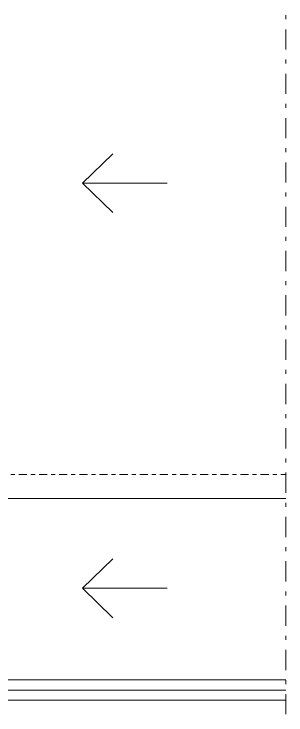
# Model space of a CAD drawing. Header units: millimetres. Extents: x 521 to 1055, y 261 to 520.
# Drawn here: x 718.76 to 725.5, y 370.68 to 388.07 of the extents above; entities that cross this region are included whole.
import ezdxf

# ---------------------------------------------------------------- set-up
doc = ezdxf.new("R2010")
doc.units = ezdxf.units.MM
doc.linetypes.add('DASHDOT', pattern=[1, 0.5, -0.25, 0, -0.25])
doc.linetypes.add('DASHDOTX2', pattern=[2, 1, -0.5, 0, -0.5])
doc.layers.add('0.1', color=8, linetype='Continuous', lineweight=13)

msp = doc.modelspace()

# ---------------------------------------------------------------- linework, layer by layer
at = {"layer": '0.1', "color": 8, "linetype": 'DASHDOTX2', "ltscale": 0.5}
msp.add_line((725.50474, 365.19275), (725.50474, 428.20423), dxfattribs=at)
at = {"layer": '0.1', "color": 8}
for p, q in [((720.45243, 383.87857), (721.20978, 384.6072)), ((722.55617, 383.87857), (720.45243, 383.87857)), ((720.45243, 383.87857), (721.20978, 383.14995)), ((717.37637, 376.04649), (725.50474, 376.04649)), ((720.45243, 373.82026), (721.20978, 374.54888)), ((722.55617, 373.82026), (720.45243, 373.82026)), ((720.45243, 373.82026), (721.20978, 373.09163)), ((717.22637, 371.54649), (725.50474, 371.54649)), ((716.87637, 371.29649), (725.50474, 371.29649)), ((716.62637, 371.04649), (725.50474, 371.04649))]:
    msp.add_line(p, q, dxfattribs=at)
at = {"layer": '0.1', "color": 8, "linetype": 'DASHDOT', "ltscale": 0.4}
msp.add_line((717.37637, 376.64649), (725.50474, 376.64649), dxfattribs=at)

doc.saveas('drawing.dxf')
